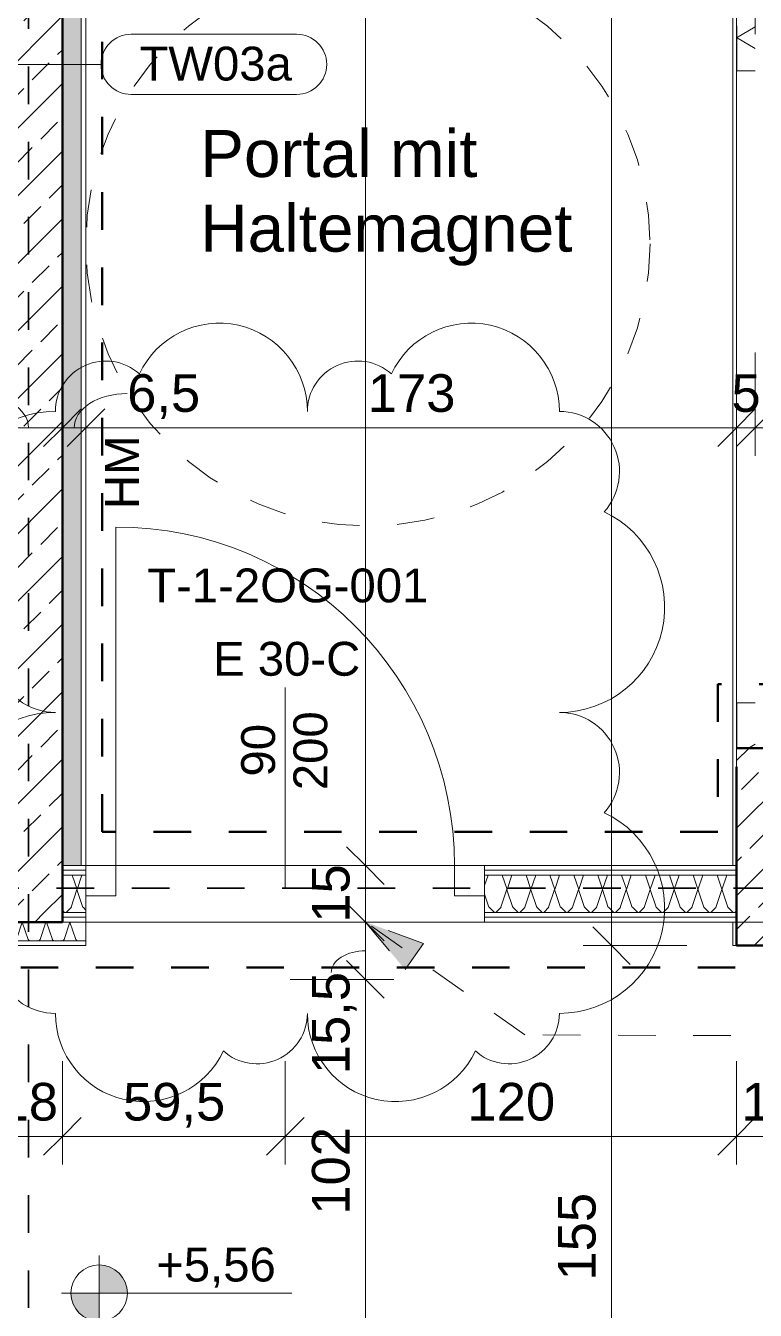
# Model space of a CAD drawing. Header units: metres. Extents: x 3 to 50, y 58.8 to 100.4.
# Drawn here: x 18.168 to 20.108, y 79.123 to 82.538 of the extents above; entities that cross this region are included whole.
import ezdxf

# ---------------------------------------------------------------- set-up
doc = ezdxf.new("R2010")
doc.units = ezdxf.units.M
doc.linetypes.add('Strich Punkt Mittel', pattern=[0.015875, 0.00635, -0.004763, 0, -0.004763])
doc.linetypes.add('Verdeckt', pattern=[0.003, 0.002, -0.001])
for name, color, linetype, lineweight in [('A_2D', 7, 'Continuous', 13), ('A_Bemassung-50_', 4, 'Continuous', 9), ('A_Bemassung_', 4, 'Continuous', 9), ('A_Beschriftung_', 7, 'Continuous', 9), ('A_Brandabschnitte', 30, 'Verdeckt', 50), ('A_Decken', 8, 'Continuous', 13), ('A_Fluchtweg', 240, 'Verdeckt', 18), ('A_Raeume_', 7, 'Continuous', 5), ('A_Raster_', 1, 'Continuous', 9), ('A_Tueren', 31, 'Continuous', 13), ('A_Waende', 7, 'Continuous', 13), ('G-ANNO-DIMS_', 111, 'Continuous', 9), ('G-ANNO-REVC-IDEN_', 71, 'Continuous', 9), ('G-ANNO-REVC_', 71, 'Continuous', 9), ('Text', 130, 'Continuous', 9)]:
    doc.layers.add(name, color=color, linetype=linetype, lineweight=lineweight)
doc.styles.add('Arial_2', font='arial.ttf', dxfattribs={"height": 0.125})
doc.styles.add('Arial_3', font='arial.ttf', dxfattribs={"height": 0.09})
doc.styles.add('Arial_5', font='arial.ttf', dxfattribs={"height": 0.1})
doc.dimstyles.new('WGA-Bemaßung', dxfattribs={"dimscale": 0.3048, "dimtxt": 0.102026, "dimasz": 0.328084, "dimexe": 0.246063, "dimexo": 0.0625, "dimgap": 0.04101, "dimtad": 1, "dimdec": 1, "dimlfac": 100, "dimrnd": 0.5, "dimdsep": 46, "dimtxsty": 'Arial_5', "dimblk1": 'OBLIQUE', "dimblk2": 'OBLIQUE', "dimsah": 1, "dimcen": 0.09, "dimdle": 0.246063, "dimazin": 2, "dimtfac": 1, "dimtdec": 4, "dimtix": 1, "dimtmove": 0, "dimatfit": 3, "dimfxl": 0.656168, "dimfxlon": 1, "dimtvp": 1, "dimtolj": 1, "dimtzin": 0, "dimarcsym": 2})
doc.dimstyles.new('WGA-Bemaßung_1', dxfattribs={"dimscale": 0.3048, "dimtxt": 0.102026, "dimasz": 0.328084, "dimexe": 0.246063, "dimexo": 0.0625, "dimgap": 0.04101, "dimtad": 1, "dimdec": 1, "dimlfac": 100, "dimrnd": 0.5, "dimdsep": 46, "dimtxsty": 'Arial_5', "dimblk1": 'OBLIQUE', "dimblk2": 'OBLIQUE', "dimsah": 1, "dimcen": 0.09, "dimdle": 0.246063, "dimazin": 2, "dimtfac": 1, "dimtdec": 4, "dimtix": 1, "dimtmove": 1, "dimatfit": 3, "dimfxl": 0.656168, "dimfxlon": 1, "dimtvp": 1, "dimtolj": 1, "dimtzin": 0, "dimarcsym": 2})
doc.dimstyles.new('WGA-Bemaßung_2', dxfattribs={"dimscale": 0.3048, "dimtxt": 0.102026, "dimasz": 0.328084, "dimexe": 0.246063, "dimexo": 0.0625, "dimgap": 0.04101, "dimtad": 1, "dimdec": 1, "dimlfac": 100, "dimrnd": 0.5, "dimdsep": 46, "dimtxsty": 'Arial_5', "dimblk1": 'OBLIQUE', "dimblk2": 'OBLIQUE', "dimsah": 1, "dimcen": 0.09, "dimdle": 0.246063, "dimazin": 2, "dimtfac": 1, "dimtdec": 4, "dimtix": 1, "dimtmove": 2, "dimatfit": 3, "dimfxl": 0.656168, "dimfxlon": 1, "dimtvp": 1, "dimtolj": 1, "dimtzin": 0, "dimarcsym": 2})
doc.dimstyles.new('WGA-Bemaßung_3', dxfattribs={"dimscale": 0.3048, "dimtxt": 0.102026, "dimasz": 0.328084, "dimexe": 0.246063, "dimexo": 0.0625, "dimgap": 0.04101, "dimtad": 1, "dimdec": 1, "dimlfac": 100, "dimrnd": 0.5, "dimdsep": 46, "dimtxsty": 'Arial_5', "dimblk1": 'OBLIQUE', "dimblk2": 'OBLIQUE', "dimsah": 1, "dimcen": 0.09, "dimdle": 0.246063, "dimazin": 2, "dimtfac": 1, "dimtdec": 4, "dimtix": 1, "dimtmove": 0, "dimatfit": 3, "dimfxl": 0.656168, "dimfxlon": 1, "dimtvp": 1, "dimtolj": 1, "dimtzin": 0, "dimarcsym": 2})
pattern_1 = [(45, (0, 0), (-0.08980256, 0.08980256), []), (45, (0.0898, 0), (-0.08980256, 0.08980256), [0.0635, -0.03175])]

# ---------------------------------------------------------------- blocks, each defined once
blk = doc.blocks.new('Tür_Blockzarge_1 Flügel - 90x200_RB 106x208_Portale-11886270-263_PP_02OG_BT1')
at = {"layer": 'A_Tueren'}
for p, q in [((-0.53, 0.075), (0.53, 0.075)), ((-0.53, 0.005), (-0.53, -0.075)), ((-0.45, 0.005), (-0.53, 0.005)), ((-0.45, -0.075), (-0.45, 0.005)), ((0.45, 0.005), (0.45, -0.075)), ((0.53, 0.005), (0.45, 0.005)), ((0.53, -0.075), (0.53, 0.005)), ((-0.53, -0.075), (-0.45, -0.075)), ((-0.53, -0.075), (0.53, -0.075)), ((0.45, -0.075), (0.53, -0.075))]:
    blk.add_line(p, q, dxfattribs=at)
at = {"layer": 'A_Tueren', "lineweight": 5}
blk.add_line((0.45, -0.075), (0.45, -0.975), dxfattribs=at)
blk.add_arc((0.45, -0.075), 0.9, 180, 270, dxfattribs=at)
blk = doc.blocks.new('Höhenkoten - 018-55641-263_PP_02OG_BT1')
at = {"layer": 'G-ANNO-DIMS_'}
h = blk.add_hatch(color=256, dxfattribs=at)
edge = h.paths.add_edge_path()
edge.add_line((0, 0), (0, 0.0015))
edge.add_arc((0, 0), 0.0015, 0, 90, ccw=False)
edge.add_line((0.0015, 0), (0, 0))
h = blk.add_hatch(color=256, dxfattribs=at)
edge = h.paths.add_edge_path()
edge.add_line((0, 0), (0, -0.0015))
edge.add_arc((0, 0), 0.0015, 180, 270, ccw=False)
edge.add_line((-0.0015, 0), (0, 0))
for p, q in [((0, 0), (0, 0.002)), ((-0.002, 0), (0.010242, 0)), ((0, 0), (0, -0.002))]:
    blk.add_line(p, q, dxfattribs=at)
blk.add_circle((0, 0), 0.0015, dxfattribs=at)
blk = doc.blocks.new('BS_Wand_Lollipop - rechts_oben-2026913-263_PP_02OG_BT1')
at = {"layer": 'A_Beschriftung_'}
for p, q in [((0.0046, 0.0016), (0.0134, 0.0016)), ((-0.003, 0), (0.003, 0)), ((0.0046, -0.0016), (0.0134, -0.0016))]:
    blk.add_line(p, q, dxfattribs=at)
for centre, start, end in [((0.0046, 0), 90, 270), ((0.0134, 0), 270, 90)]:
    blk.add_arc(centre, 0.0016, start, end, dxfattribs=at)
blk = doc.blocks.new('BS_Tuer_PP - oben-10002441-263_PP_02OG_BT1')
at = {"layer": 'A_Beschriftung_'}
blk.add_line((0, 0.000124), (0, 0.010761), dxfattribs=at)
blk = doc.blocks.new('DIMBLOCK178-263_PP_02OG_BT1')
at = {"layer": 'A_Bemassung-50_', "transparency": 16777216}
for p, q in [((18.0852, 81.4693), (18.0852, 81.6693)), ((18.2652, 81.4693), (18.2652, 81.6693)), ((18.0852, 81.4693), (18.2652, 81.4693)), ((18.0852, 81.4693), (18.0852, 81.3943)), ((18.2652, 81.4693), (18.2652, 81.3943))]:
    blk.add_line(p, q, dxfattribs=at)
at = {"layer": 'A_Bemassung-50_', "lineweight": 35, "transparency": 16777216}
for p, q in [((18.0852, 81.4693), (18.1352, 81.5193)), ((18.2652, 81.4693), (18.3152, 81.5193)), ((18.0852, 81.4693), (18.0352, 81.4193)), ((18.2652, 81.4693), (18.2152, 81.4193))]:
    blk.add_line(p, q, dxfattribs=at)
at = {"layer": 'A_Bemassung-50_', "transparency": 16777216}
blk.add_ellipse((18.03, 81.4693), major_axis=(0.1452, 0), ratio=0.626785, start_param=0, end_param=1.570796, dxfattribs=at)
at = {"layer": 'A_Bemassung-50_', "color": 0, "transparency": 16777216, "insert": (17.8762, 81.6116), "char_height": 0.1, "width": 0.184588, "attachment_point": 1, "line_spacing_factor": 0.941778, "style": 'Arial_5'}
blk.add_mtext('18', dxfattribs=at)
blk = doc.blocks.new('_Oblique')
at = {"color": 0, "linetype": 'ByBlock', "lineweight": -2}
blk.add_line((-0.5, -0.5), (0.5, 0.5), dxfattribs=at)
blk = doc.blocks.new('DIMBLOCK179-263_PP_02OG_BT1')
at = {"layer": 'A_Bemassung-50_', "transparency": 16777216}
for p, q in [((18.2652, 81.4693), (18.2652, 81.6693)), ((18.3277, 81.4693), (18.3277, 81.6693)), ((18.2652, 81.4693), (18.3277, 81.4693)), ((18.2652, 81.4693), (18.2652, 81.3943)), ((18.3277, 81.4693), (18.3277, 81.3943))]:
    blk.add_line(p, q, dxfattribs=at)
at = {"layer": 'A_Bemassung-50_', "lineweight": 35, "transparency": 16777216}
for p, q in [((18.2652, 81.4693), (18.3152, 81.5193)), ((18.3277, 81.4693), (18.3777, 81.5193)), ((18.2652, 81.4693), (18.2152, 81.4193)), ((18.3277, 81.4693), (18.2777, 81.4193))]:
    blk.add_line(p, q, dxfattribs=at)
at = {"layer": 'A_Bemassung-50_', "transparency": 16777216}
blk.add_ellipse((18.4375, 81.4693), major_axis=(0.1411, 0), ratio=0.644691, start_param=1.570796, end_param=3.141593, dxfattribs=at)
at = {"layer": 'A_Bemassung-50_', "color": 0, "transparency": 16777216, "insert": (18.4375, 81.6116), "char_height": 0.1, "width": 0.231677, "attachment_point": 1, "line_spacing_factor": 0.941778, "style": 'Arial_5'}
blk.add_mtext('6,5', dxfattribs=at)
blk = doc.blocks.new('DIMBLOCK180-263_PP_02OG_BT1')
at = {"layer": 'A_Bemassung-50_', "transparency": 16777216}
for p, q in [((18.3277, 81.4693), (18.3277, 81.6693)), ((20.0577, 81.4693), (20.0577, 81.6693)), ((18.3277, 81.4693), (20.0577, 81.4693)), ((18.3277, 81.4693), (18.3277, 81.3943)), ((20.0577, 81.4693), (20.0577, 81.3943))]:
    blk.add_line(p, q, dxfattribs=at)
at = {"layer": 'A_Bemassung-50_', "lineweight": 35, "transparency": 16777216}
for p, q in [((18.3277, 81.4693), (18.3777, 81.5193)), ((20.0577, 81.4693), (20.1077, 81.5193)), ((18.3277, 81.4693), (18.2777, 81.4193)), ((20.0577, 81.4693), (20.0077, 81.4193))]:
    blk.add_line(p, q, dxfattribs=at)
at = {"layer": 'A_Bemassung-50_', "color": 0, "transparency": 16777216, "insert": (19.0773, 81.6116), "char_height": 0.1, "width": 0.276883, "attachment_point": 1, "line_spacing_factor": 0.941778, "style": 'Arial_5'}
blk.add_mtext('173', dxfattribs=at)
blk = doc.blocks.new('DIMBLOCK181-263_PP_02OG_BT1')
at = {"layer": 'A_Bemassung-50_', "transparency": 16777216}
for p, q in [((20.0577, 81.4693), (20.0577, 81.6693)), ((20.1077, 81.4693), (20.1077, 81.6693)), ((20.0577, 81.4693), (20.1077, 81.4693)), ((20.0577, 81.4693), (20.0577, 81.3943)), ((20.1077, 81.4693), (20.1077, 81.3943))]:
    blk.add_line(p, q, dxfattribs=at)
at = {"layer": 'A_Bemassung-50_', "lineweight": 35, "transparency": 16777216}
for p, q in [((20.0577, 81.4693), (20.1077, 81.5193)), ((20.1077, 81.4693), (20.1577, 81.5193)), ((20.0577, 81.4693), (20.0077, 81.4193)), ((20.1077, 81.4693), (20.0577, 81.4193))]:
    blk.add_line(p, q, dxfattribs=at)
at = {"layer": 'A_Bemassung-50_', "color": 0, "transparency": 16777216, "insert": (20.0442, 81.6116), "char_height": 0.1, "width": 0.092294, "attachment_point": 1, "line_spacing_factor": 0.941778, "style": 'Arial_5'}
blk.add_mtext('5', dxfattribs=at)
blk = doc.blocks.new('DIMBLOCK182-263_PP_02OG_BT1')
at = {"layer": 'A_Bemassung-50_', "transparency": 16777216}
for p, q in [((20.1077, 81.4693), (20.1077, 81.6693)), ((20.2277, 81.4693), (20.2277, 81.6693)), ((20.1077, 81.4693), (20.2277, 81.4693)), ((20.1077, 81.4693), (20.1077, 81.3943)), ((20.2277, 81.4693), (20.2277, 81.3943))]:
    blk.add_line(p, q, dxfattribs=at)
at = {"layer": 'A_Bemassung-50_', "lineweight": 35, "transparency": 16777216}
for p, q in [((20.1077, 81.4693), (20.1577, 81.5193)), ((20.2277, 81.4693), (20.2777, 81.5193)), ((20.1077, 81.4693), (20.0577, 81.4193)), ((20.2277, 81.4693), (20.1777, 81.4193))]:
    blk.add_line(p, q, dxfattribs=at)
at = {"layer": 'A_Bemassung-50_', "color": 0, "transparency": 16777216, "insert": (20.1176, 81.6116), "char_height": 0.1, "width": 0.184588, "attachment_point": 1, "line_spacing_factor": 0.941778, "style": 'Arial_5'}
blk.add_mtext('12', dxfattribs=at)
blk = doc.blocks.new('DIMBLOCK385-263_PP_02OG_BT1')
at = {"layer": 'A_Bemassung-50_', "transparency": 16777216}
for p, q in [((19.0711, 87.533), (19.0711, 80.3055)), ((19.0711, 87.458), (18.9961, 87.458)), ((19.0711, 87.458), (19.2711, 87.458)), ((19.0711, 80.3055), (18.9961, 80.3055)), ((19.0711, 80.3055), (19.2711, 80.3055))]:
    blk.add_line(p, q, dxfattribs=at)
at = {"layer": 'A_Bemassung-50_', "lineweight": 35, "transparency": 16777216}
for p, q in [((19.0711, 87.458), (19.0211, 87.508)), ((19.0711, 87.458), (19.1211, 87.408)), ((19.0711, 80.3055), (19.0211, 80.3555)), ((19.0711, 80.3055), (19.1211, 80.2555))]:
    blk.add_line(p, q, dxfattribs=at)
at = {"layer": 'A_Bemassung-50_', "color": 0, "transparency": 16777216, "insert": (18.9287, 83.7083), "char_height": 0.1, "width": 0.416266, "attachment_point": 1, "rotation": 90, "line_spacing_factor": 0.941778, "style": 'Arial_5'}
blk.add_mtext('715,5', dxfattribs=at)
blk = doc.blocks.new('DIMBLOCK386-263_PP_02OG_BT1')
at = {"layer": 'A_Bemassung-50_', "lineweight": 35, "transparency": 16777216}
for p, q in [((19.0711, 80.3055), (19.0211, 80.3555)), ((19.0711, 80.3055), (19.1211, 80.2555)), ((19.0711, 80.1555), (19.0211, 80.2055)), ((19.0711, 80.1555), (19.1211, 80.1055))]:
    blk.add_line(p, q, dxfattribs=at)
at = {"layer": 'A_Bemassung-50_', "transparency": 16777216}
for p, q in [((19.0711, 80.3055), (18.9961, 80.3055)), ((19.0711, 80.3055), (19.0711, 80.1555)), ((19.0711, 80.3055), (19.2711, 80.3055)), ((19.0711, 80.1555), (18.8711, 80.1555)), ((19.0711, 80.1555), (19.1461, 80.1555))]:
    blk.add_line(p, q, dxfattribs=at)
at = {"layer": 'A_Bemassung-50_', "color": 0, "transparency": 16777216, "insert": (18.9287, 80.1536), "char_height": 0.1, "width": 0.184588, "attachment_point": 1, "rotation": 90, "line_spacing_factor": 0.941778, "style": 'Arial_5'}
blk.add_mtext('15', dxfattribs=at)
blk = doc.blocks.new('DIMBLOCK387-263_PP_02OG_BT1')
at = {"layer": 'A_Bemassung-50_', "lineweight": 35, "transparency": 16777216}
for p, q in [((19.0711, 80.1555), (19.0211, 80.2055)), ((19.0711, 80.1555), (19.1211, 80.1055)), ((19.0711, 80.003), (19.0211, 80.053)), ((19.0711, 80.003), (19.1211, 79.953))]:
    blk.add_line(p, q, dxfattribs=at)
at = {"layer": 'A_Bemassung-50_', "transparency": 16777216}
for p, q in [((19.0711, 80.1555), (18.8711, 80.1555)), ((19.0711, 80.1555), (19.0711, 80.003)), ((19.0711, 80.1555), (19.1461, 80.1555)), ((19.0711, 80.003), (18.8711, 80.003)), ((19.0711, 80.003), (19.1461, 80.003))]:
    blk.add_line(p, q, dxfattribs=at)
blk.add_ellipse((19.0711, 80.021), major_axis=(0.091, 0), ratio=0.639966, start_param=1.570796, end_param=3.141593, dxfattribs=at)
at = {"layer": 'A_Bemassung-50_', "color": 0, "transparency": 16777216, "insert": (18.9287, 79.751), "char_height": 0.1, "width": 0.323972, "attachment_point": 1, "rotation": 90, "line_spacing_factor": 0.941778, "style": 'Arial_5'}
blk.add_mtext('15,5', dxfattribs=at)
blk = doc.blocks.new('DIMBLOCK388-263_PP_02OG_BT1')
at = {"layer": 'A_Bemassung-50_', "lineweight": 35, "transparency": 16777216}
for p, q in [((19.0711, 80.003), (19.0211, 80.053)), ((19.0711, 80.003), (19.1211, 79.953)), ((19.0711, 78.983), (19.0211, 79.033)), ((19.0711, 78.983), (19.1211, 78.933))]:
    blk.add_line(p, q, dxfattribs=at)
at = {"layer": 'A_Bemassung-50_', "transparency": 16777216}
for p, q in [((19.0711, 80.003), (18.8711, 80.003)), ((19.0711, 80.003), (19.0711, 78.983)), ((19.0711, 80.003), (19.1461, 80.003)), ((19.0711, 78.983), (18.8711, 78.983)), ((19.0711, 78.983), (19.1461, 78.983))]:
    blk.add_line(p, q, dxfattribs=at)
at = {"layer": 'A_Bemassung-50_', "color": 0, "transparency": 16777216, "insert": (18.9287, 79.3776), "char_height": 0.1, "width": 0.276883, "attachment_point": 1, "rotation": 90, "line_spacing_factor": 0.941778, "style": 'Arial_5'}
blk.add_mtext('102', dxfattribs=at)
blk = doc.blocks.new('DIMBLOCK511-263_PP_02OG_BT1')
at = {"layer": 'A_Bemassung-50_', "transparency": 16777216}
for p, q in [((18.3277, 82.7152), (18.3277, 82.9152)), ((20.1077, 82.7152), (20.1077, 82.7902)), ((18.3277, 82.7152), (20.1077, 82.7152)), ((18.3277, 82.7152), (18.3277, 82.6402)), ((20.1077, 82.7152), (20.1077, 82.5152))]:
    blk.add_line(p, q, dxfattribs=at)
at = {"layer": 'A_Bemassung-50_', "lineweight": 35, "transparency": 16777216}
for p, q in [((18.3277, 82.7152), (18.3777, 82.7652)), ((20.1077, 82.7152), (20.1577, 82.7652)), ((18.3277, 82.7152), (18.2777, 82.6652)), ((20.1077, 82.7152), (20.0577, 82.6652))]:
    blk.add_line(p, q, dxfattribs=at)
at = {"layer": 'A_Bemassung-50_', "color": 0, "transparency": 16777216, "insert": (19.1023, 82.8575), "char_height": 0.1, "width": 0.276883, "attachment_point": 1, "line_spacing_factor": 0.941778, "style": 'Arial_5'}
blk.add_mtext('178', dxfattribs=at)
blk = doc.blocks.new('DIMBLOCK512-263_PP_02OG_BT1')
at = {"layer": 'A_Bemassung-50_', "transparency": 16777216}
for p, q in [((22.2577, 82.7152), (22.2577, 82.9152)), ((20.1077, 82.7152), (20.1077, 82.7902)), ((20.1077, 82.7152), (22.2577, 82.7152)), ((20.1077, 82.7152), (20.1077, 82.5152)), ((22.2577, 82.7152), (22.2577, 82.6402))]:
    blk.add_line(p, q, dxfattribs=at)
at = {"layer": 'A_Bemassung-50_', "lineweight": 35, "transparency": 16777216}
for p, q in [((20.1077, 82.7152), (20.1577, 82.7652)), ((22.2577, 82.7152), (22.3077, 82.7652)), ((20.1077, 82.7152), (20.0577, 82.6652)), ((22.2577, 82.7152), (22.2077, 82.6652))]:
    blk.add_line(p, q, dxfattribs=at)
at = {"layer": 'A_Bemassung-50_', "color": 0, "transparency": 16777216, "insert": (21.0673, 82.8575), "char_height": 0.1, "width": 0.276883, "attachment_point": 1, "line_spacing_factor": 0.941778, "style": 'Arial_5'}
blk.add_mtext('215', dxfattribs=at)
blk = doc.blocks.new('DIMBLOCK553-263_PP_02OG_BT1')
at = {"layer": 'A_Bemassung-50_', "transparency": 16777216}
for p, q in [((18.0852, 79.5856), (18.0852, 79.7856)), ((18.2652, 79.5856), (18.2652, 79.7856)), ((18.0852, 79.5856), (18.2652, 79.5856)), ((18.0852, 79.5856), (18.0852, 79.5106)), ((18.2652, 79.5856), (18.2652, 79.5106))]:
    blk.add_line(p, q, dxfattribs=at)
at = {"layer": 'A_Bemassung-50_', "lineweight": 35, "transparency": 16777216}
for p, q in [((18.0852, 79.5856), (18.1352, 79.6356)), ((18.2652, 79.5856), (18.3152, 79.6356)), ((18.0852, 79.5856), (18.0352, 79.5356)), ((18.2652, 79.5856), (18.2152, 79.5356))]:
    blk.add_line(p, q, dxfattribs=at)
at = {"layer": 'A_Bemassung-50_', "color": 0, "transparency": 16777216, "insert": (18.0983, 79.7279), "char_height": 0.1, "width": 0.184588, "attachment_point": 1, "line_spacing_factor": 0.941778, "style": 'Arial_5'}
blk.add_mtext('18', dxfattribs=at)
blk = doc.blocks.new('DIMBLOCK554-263_PP_02OG_BT1')
at = {"layer": 'A_Bemassung-50_', "transparency": 16777216}
for p, q in [((18.2652, 79.5856), (18.2652, 79.7856)), ((18.8577, 79.5856), (18.8577, 79.7856)), ((18.2652, 79.5856), (18.8577, 79.5856)), ((18.2652, 79.5856), (18.2652, 79.5106)), ((18.8577, 79.5856), (18.8577, 79.5106))]:
    blk.add_line(p, q, dxfattribs=at)
at = {"layer": 'A_Bemassung-50_', "lineweight": 35, "transparency": 16777216}
for p, q in [((18.2652, 79.5856), (18.3152, 79.6356)), ((18.8577, 79.5856), (18.9077, 79.6356)), ((18.2652, 79.5856), (18.2152, 79.5356)), ((18.8577, 79.5856), (18.8077, 79.5356))]:
    blk.add_line(p, q, dxfattribs=at)
at = {"layer": 'A_Bemassung-50_', "color": 0, "transparency": 16777216, "insert": (18.4264, 79.7279), "char_height": 0.1, "width": 0.323972, "attachment_point": 1, "line_spacing_factor": 0.941778, "style": 'Arial_5'}
blk.add_mtext('59,5', dxfattribs=at)
blk = doc.blocks.new('DIMBLOCK555-263_PP_02OG_BT1')
at = {"layer": 'A_Bemassung-50_', "transparency": 16777216}
for p, q in [((18.8577, 79.5856), (18.8577, 79.7856)), ((20.0577, 79.5856), (20.0577, 79.7856)), ((18.8577, 79.5856), (20.0577, 79.5856)), ((18.8577, 79.5856), (18.8577, 79.5106)), ((20.0577, 79.5856), (20.0577, 79.5106))]:
    blk.add_line(p, q, dxfattribs=at)
at = {"layer": 'A_Bemassung-50_', "lineweight": 35, "transparency": 16777216}
for p, q in [((18.8577, 79.5856), (18.9077, 79.6356)), ((20.0577, 79.5856), (20.1077, 79.6356)), ((18.8577, 79.5856), (18.8077, 79.5356)), ((20.0577, 79.5856), (20.0077, 79.5356))]:
    blk.add_line(p, q, dxfattribs=at)
at = {"layer": 'A_Bemassung-50_', "color": 0, "transparency": 16777216, "insert": (19.3423, 79.7279), "char_height": 0.1, "width": 0.276883, "attachment_point": 1, "line_spacing_factor": 0.941778, "style": 'Arial_5'}
blk.add_mtext('120', dxfattribs=at)
blk = doc.blocks.new('DIMBLOCK556-263_PP_02OG_BT1')
at = {"layer": 'A_Bemassung-50_', "transparency": 16777216}
for p, q in [((20.0577, 79.5856), (20.0577, 79.7856)), ((20.2377, 79.5856), (20.2377, 79.7856)), ((20.0577, 79.5856), (20.2377, 79.5856)), ((20.0577, 79.5856), (20.0577, 79.5106)), ((20.2377, 79.5856), (20.2377, 79.5106))]:
    blk.add_line(p, q, dxfattribs=at)
at = {"layer": 'A_Bemassung-50_', "lineweight": 35, "transparency": 16777216}
for p, q in [((20.0577, 79.5856), (20.1077, 79.6356)), ((20.2377, 79.5856), (20.2877, 79.6356)), ((20.0577, 79.5856), (20.0077, 79.5356)), ((20.2377, 79.5856), (20.1877, 79.5356))]:
    blk.add_line(p, q, dxfattribs=at)
at = {"layer": 'A_Bemassung-50_', "color": 0, "transparency": 16777216, "insert": (20.0708, 79.7279), "char_height": 0.1, "width": 0.184588, "attachment_point": 1, "line_spacing_factor": 0.941778, "style": 'Arial_5'}
blk.add_mtext('18', dxfattribs=at)
blk = doc.blocks.new('DIMBLOCK647-263_PP_02OG_BT1')
at = {"layer": 'A_Bemassung-50_', "transparency": 16777216}
for p, q in [((19.7253, 87.533), (19.7253, 80.093)), ((19.7253, 87.458), (19.6503, 87.458)), ((19.7253, 87.458), (19.9253, 87.458)), ((19.7253, 80.093), (19.6503, 80.093)), ((19.7253, 80.093), (19.9253, 80.093))]:
    blk.add_line(p, q, dxfattribs=at)
at = {"layer": 'A_Bemassung-50_', "lineweight": 35, "transparency": 16777216}
for p, q in [((19.7253, 87.458), (19.6753, 87.508)), ((19.7253, 87.458), (19.7753, 87.408)), ((19.7253, 80.093), (19.6753, 80.143)), ((19.7253, 80.093), (19.7753, 80.043))]:
    blk.add_line(p, q, dxfattribs=at)
at = {"layer": 'A_Bemassung-50_', "color": 0, "transparency": 16777216, "insert": (19.583, 83.6021), "char_height": 0.1, "width": 0.416266, "attachment_point": 1, "rotation": 90, "line_spacing_factor": 0.941778, "style": 'Arial_5'}
blk.add_mtext('736,5', dxfattribs=at)
blk = doc.blocks.new('DIMBLOCK648-263_PP_02OG_BT1')
at = {"layer": 'A_Bemassung-50_', "lineweight": 35, "transparency": 16777216}
for p, q in [((19.7253, 80.093), (19.6753, 80.143)), ((19.7253, 80.093), (19.7753, 80.043)), ((19.7253, 78.543), (19.6753, 78.593)), ((19.7253, 78.543), (19.7753, 78.493))]:
    blk.add_line(p, q, dxfattribs=at)
at = {"layer": 'A_Bemassung-50_', "transparency": 16777216}
for p, q in [((19.7253, 80.093), (19.6503, 80.093)), ((19.7253, 80.093), (19.7253, 78.543)), ((19.7253, 80.093), (19.9253, 80.093)), ((19.7253, 78.543), (19.6503, 78.543)), ((19.7253, 78.543), (19.9253, 78.543))]:
    blk.add_line(p, q, dxfattribs=at)
at = {"layer": 'A_Bemassung-50_', "color": 0, "transparency": 16777216, "insert": (19.583, 79.2026), "char_height": 0.1, "width": 0.276883, "attachment_point": 1, "rotation": 90, "line_spacing_factor": 0.941778, "style": 'Arial_5'}
blk.add_mtext('155', dxfattribs=at)
blk = doc.blocks.new('Family - ___-11888047-263_PP_02OG_BT1')
at = {"layer": 'G-ANNO-REVC_'}
for centre, radius, start, end in [((18.6821, 81.5127), 0.2345, 0, 154.7912), ((19.3521, 81.5127), 0.2345, 0, 154.7912), ((18.3806, 81.5127), 0.134, 48.1897, 180), ((19.0506, 81.5127), 0.134, 48.1897, 180), ((18.2466, 81.2327), 0.28, 90, 244.7912), ((19.5866, 81.3527), 0.16, 318.1897, 90), ((19.5866, 80.9927), 0.28, 270, 64.7912), ((18.2466, 80.8727), 0.16, 138.1897, 270), ((18.2466, 80.4327), 0.28, 90, 244.7912), ((19.5866, 80.5527), 0.16, 318.1897, 90), ((19.5866, 80.1927), 0.28, 270, 64.7912), ((18.2466, 80.0727), 0.16, 138.1897, 270), ((18.4811, 79.9127), 0.2345, 180, 334.7912), ((18.7826, 79.9127), 0.134, 228.1897, 0), ((19.1511, 79.9127), 0.2345, 180, 334.7912), ((19.4526, 79.9127), 0.134, 228.1897, 0)]:
    blk.add_arc(centre, radius, start, end, dxfattribs=at)

msp = doc.modelspace()

# ---------------------------------------------------------------- hatches: boundary and pattern name
at = {"layer": 'A_Fluchtweg'}
msp.add_hatch(color=256, dxfattribs=at).paths.add_polyline_path([(19.1764, 80.029), (19.2256, 80.0985), (19.0714, 80.1555)])
at = {"layer": 'A_Waende', "lineweight": 5}
h = msp.add_hatch(dxfattribs=at)
h.set_pattern_fill('FP_4', color=250, style=0, pattern_type=2)
h.set_pattern_definition(pattern_1)
h.paths.add_polyline_path([(18.1129, 80.1805), (18.2652, 80.1805), (18.2652, 87.458), (18.0852, 87.458), (18.0852, 80.1805)])
h = msp.add_hatch(dxfattribs=at)
h.set_pattern_fill('FP_16', color=250, angle=-45, style=0, pattern_type=2)
h.set_pattern_definition([(135, (18.3275, 83.88196), (-0.2539998, 0.1270034), [0.02245, -0.15715]), (135, (18.216485, 83.92933), (-0.2539998, 0.1270034), [0.02245, -0.15715]), (135, (18.3275, 83.9456), (-0.2539998, 0.1270034), [0.02245, -0.15715]), (135, (18.216485, 83.99297), (-0.2539998, 0.1270034), [0.02245, -0.15715]), (161.565, (18.311944, 83.897512), (-0.50799766, 0.1270007), [0.0502, -0.35141]), (161.565, (18.26457, 83.913776), (-0.50799766, 0.1270007), [0.0502, -0.35141]), (161.565, (18.311944, 83.961152), (-0.50799766, 0.1270007), [0.0502, -0.35141]), (161.565, (18.26386, 83.97671), (-0.50799766, 0.1270007), [0.0502, -0.35141]), (225, (18.216485, 83.89822), (0.2539998, 0.1270034), [0.02245, -0.15715]), (225, (18.3275, 83.9456), (0.2539998, 0.1270034), [0.02245, -0.15715]), (225, (18.21719, 83.96115), (0.2539998, 0.1270034), [0.02245, -0.15715]), (225, (18.3275, 84.009235), (0.2539998, 0.1270034), [0.02245, -0.15715]), (198.435, (18.26457, 83.913776), (0.50799766, 0.1270007), [0.0502, -0.35141]), (198.435, (18.311237, 83.929332), (0.50799766, 0.1270007), [0.0502, -0.35141]), (198.435, (18.26386, 83.97671), (0.50799766, 0.1270007), [0.0502, -0.35141]), (198.435, (18.311237, 83.99297), (0.50799766, 0.1270007), [0.0502, -0.35141])])
h.paths.add_polyline_path([(18.2668, 80.3055), (18.3152, 80.3055), (18.3152, 87.458), (18.2652, 87.458), (18.2652, 80.3055)])
h = msp.add_hatch(dxfattribs=at)
h.set_pattern_fill('FP_175', color=250, angle=-90, style=0, pattern_type=2)
h.set_pattern_definition([(270, (20.058, 81.553), (0.20637, -4e-13), []), (330, (20.058, 81.553), (0.103185, 0.17872), []), (30, (20.058, 81.553), (-0.103185, 0.17872), [])])
h.paths.add_polyline_path([(20.0577, 80.618), (20.1077, 80.618), (20.1077, 80.738), (20.0577, 80.738), (20.0577, 80.6355)])
h.paths.add_polyline_path([(20.1077, 82.418), (20.1077, 82.538), (20.0577, 82.538), (20.0577, 82.418)])
h = msp.add_hatch(dxfattribs=at)
h.set_pattern_fill('FP_4', color=250, style=0, pattern_type=2)
h.set_pattern_definition(pattern_1)
h.paths.add_polyline_path([(20.2377, 80.093), (20.2377, 80.618), (20.0577, 80.618), (20.0577, 80.093), (20.234, 80.093)])
h = msp.add_hatch(dxfattribs=at)
h.set_pattern_fill('FP_4', color=250, style=0, pattern_type=2)
h.set_pattern_definition(pattern_1)
h.paths.add_polyline_path([(8.0227, 80.1555), (16.5839, 80.1555), (16.5839, 80.3355), (8.0227, 80.3355)])
h.paths.add_polyline_path([(17.7065, 80.1555), (18.2652, 80.1555), (18.2652, 80.1805), (18.0852, 80.1805), (18.0852, 80.3355), (17.6039, 80.3355), (17.6039, 80.1555), (17.6239, 80.1555)])
h = msp.add_hatch(dxfattribs=at)
h.set_pattern_fill('FP_5', color=250, angle=-225, style=0, pattern_type=2)
h.set_pattern_definition([(225, (19.16189, 80.30541), (-0.1270034, -0.254), [0.02245, -0.15715]), (225, (19.1138, 80.19369), (-0.1270034, -0.254), [0.02245, -0.15715]), (225, (19.09825, 80.30541), (-0.1270034, -0.254), [0.02245, -0.15715]), (225, (19.05087, 80.19439), (-0.1270034, -0.254), [0.02245, -0.15715]), (251.565, (19.145623, 80.289147), (-0.1270007, -0.5079977), [0.0502, -0.35141]), (251.565, (19.12936, 80.24177), (-0.1270007, -0.5079977), [0.0502, -0.35141]), (251.565, (19.081984, 80.289147), (-0.1270007, -0.5079977), [0.0502, -0.35141]), (251.565, (19.06572, 80.24177), (-0.1270007, -0.5079977), [0.0502, -0.35141]), (315, (19.14562, 80.19439), (-0.1270034, 0.254), [0.02245, -0.15715]), (315, (19.09825, 80.30541), (-0.1270034, 0.254), [0.02245, -0.15715]), (315, (19.08198, 80.19439), (-0.1270034, 0.254), [0.02245, -0.15715]), (315, (19.03461, 80.30541), (-0.1270034, 0.254), [0.02245, -0.15715]), (288.435, (19.12936, 80.24177), (-0.1270007, 0.5079977), [0.0502, -0.35141]), (288.435, (19.113803, 80.289854), (-0.1270007, 0.5079977), [0.0502, -0.35141]), (288.435, (19.06572, 80.24177), (-0.1270007, 0.5079977), [0.0502, -0.35141]), (288.435, (19.050164, 80.289854), (-0.1270007, 0.5079977), [0.0502, -0.35141])])
h.paths.add_polyline_path([(18.3152, 80.1805), (18.3277, 80.1805), (18.3277, 80.2805), (18.2652, 80.2805), (18.2652, 80.1805), (18.2738, 80.1805)])
h.paths.add_polyline_path([(20.0477, 80.1805), (20.0577, 80.1805), (20.0577, 80.2805), (19.3877, 80.2805), (19.3877, 80.1805)])
h = msp.add_hatch(dxfattribs=at)
h.set_pattern_fill('FP_12', color=250, angle=135, style=0, pattern_type=2)
h.set_pattern_definition([(45, (16.92036, 80.09328), (0.1270034, 0.254), [0.02245, -0.15715]), (45, (16.96773, 80.20429), (0.1270034, 0.254), [0.02245, -0.15715]), (45, (16.984, 80.09328), (0.1270034, 0.254), [0.02245, -0.15715]), (45, (17.03137, 80.20429), (0.1270034, 0.254), [0.02245, -0.15715]), (71.565, (16.935915, 80.108834), (0.1270007, 0.5079977), [0.0502, -0.35141]), (71.565, (16.952178, 80.15621), (0.1270007, 0.5079977), [0.0502, -0.35141]), (71.565, (16.999554, 80.108834), (0.1270007, 0.5079977), [0.0502, -0.35141]), (71.565, (17.015818, 80.15621), (0.1270007, 0.5079977), [0.0502, -0.35141]), (135, (16.935915, 80.20359), (0.1270034, -0.254), [0.02245, -0.15715]), (135, (16.984, 80.09328), (0.1270034, -0.254), [0.02245, -0.15715]), (135, (16.99955, 80.20359), (0.1270034, -0.254), [0.02245, -0.15715]), (135, (17.04693, 80.09257), (0.1270034, -0.254), [0.02245, -0.15715]), (108.435, (16.952178, 80.15621), (0.1270007, -0.5079977), [0.0502, -0.35141]), (108.435, (16.96844, 80.108834), (0.1270007, -0.5079977), [0.0502, -0.35141]), (108.435, (17.015818, 80.15621), (0.1270007, -0.5079977), [0.0502, -0.35141]), (108.435, (17.030667, 80.108834), (0.1270007, -0.5079977), [0.0502, -0.35141])])
h.paths.add_polyline_path([(16.7508, 80.1055), (18.3277, 80.1055), (18.3277, 80.1555), (15.5127, 80.1555), (15.5127, 80.1055), (16.6989, 80.1055)])

# ---------------------------------------------------------------- linework, layer by layer
at = {"layer": 'A_2D', "linetype": 'Verdeckt', "lineweight": 5}
msp.add_circle((19.0777, 81.958), 0.75, dxfattribs=at)
at = {"layer": 'A_Brandabschnitte'}
for p, q in [((18.3714, 80.3955), (18.3714, 87.4191)), ((21.8177, 80.788), (20.0077, 80.788)), ((20.0077, 80.788), (20.0077, 80.3955)), ((20.0077, 80.3955), (18.3714, 80.3955)), ((42.2544, 80.0349), (15.6144, 80.0349))]:
    msp.add_line(p, q, dxfattribs=at)
at = {"layer": 'A_Decken'}
for p, q in [((20.0477, 80.3055), (20.0477, 82.6384)), ((20.0477, 80.093), (20.0477, 80.1555)), ((20.0577, 80.093), (20.0477, 80.093))]:
    msp.add_line(p, q, dxfattribs=at)
at = {"layer": 'A_Fluchtweg'}
for p, q in [((19.2256, 80.0985), (19.0714, 80.1555)), ((19.0714, 80.1555), (19.1764, 80.029)), ((19.2256, 80.0985), (19.0714, 80.1555)), ((19.0714, 80.1555), (19.1764, 80.029)), ((19.495, 79.8555), (19.0714, 80.1555)), ((19.1764, 80.029), (19.2256, 80.0985)), ((19.1764, 80.029), (19.2256, 80.0985)), ((37.4427, 79.7932), (19.495, 79.8555))]:
    msp.add_line(p, q, dxfattribs=at)
at = {"layer": 'A_Raeume_', "flags": 128}
for points in [[(18.3277, 80.3055), (20.0577, 80.3055), (20.0577, 80.593), (20.0577, 80.738), (20.0577, 82.418), (20.0577, 82.588), (22.0777, 82.588), (22.0777, 86.558), (22.0777, 87.458), (18.3277, 87.458)], [(42.3027, 78.543), (42.3027, 80.093), (22.0777, 80.093), (22.0147, 80.093), (21.4152, 80.093), (20.2393, 80.093), (20.2377, 80.093), (20.1477, 80.1555), (18.3293, 80.1555), (18.3277, 80.1555), (18.3277, 80.093), (15.5752, 80.093), (15.5752, 78.543)]]:
    msp.add_lwpolyline(points, close=True, dxfattribs=at)
at = {"layer": 'A_Raster_', "linetype": 'Strich Punkt Mittel', "lineweight": 35}
for p, q in [((18.1752, 94.2296), (18.1752, 59.9489)), ((48.1498, 80.2455), (3.3483, 80.2455))]:
    msp.add_line(p, q, dxfattribs=at)
at = {"layer": 'A_Waende', "lineweight": 50}
for p, q in [((18.2652, 87.458), (18.2652, 80.1555)), ((20.0577, 80.618), (22.0277, 80.618)), ((20.0577, 80.093), (20.0577, 80.568)), ((17.6039, 80.1555), (18.2652, 80.1555)), ((20.2377, 80.093), (20.0577, 80.093))]:
    msp.add_line(p, q, dxfattribs=at)
at = {"layer": 'A_Waende', "color": 10}
for p, q in [((18.3152, 87.458), (18.3152, 80.3055)), ((18.3277, 87.458), (18.3277, 80.2805)), ((18.2652, 80.2805), (18.3277, 80.2805)), ((19.3877, 80.3055), (19.3877, 80.2805)), ((19.3877, 80.2805), (20.0577, 80.2805)), ((18.2652, 80.1805), (18.3277, 80.1805)), ((18.3277, 80.1805), (18.3277, 80.1555)), ((19.3877, 80.1805), (19.3877, 80.1555)), ((19.3877, 80.1805), (20.0577, 80.1805)), ((18.3277, 80.1055), (15.5627, 80.1055)), ((18.3277, 80.093), (18.3277, 80.1055)), ((18.3277, 80.093), (15.5752, 80.093))]:
    msp.add_line(p, q, dxfattribs=at)
at = {"layer": 'A_Waende', "color": 250, "lineweight": 5}
for p, q in [((20.0577, 82.418), (20.0577, 82.588)), ((20.0577, 82.418), (20.1077, 82.418)), ((20.0577, 80.738), (20.0577, 80.568)), ((20.0577, 80.738), (20.1077, 80.738)), ((18.3277, 80.2805), (18.3277, 80.1805)), ((19.3877, 80.2805), (19.3877, 80.1805)), ((18.3277, 80.1055), (18.3277, 80.1555))]:
    msp.add_line(p, q, dxfattribs=at)
at = {"layer": 'A_Waende'}
for p, q in [((20.0577, 80.738), (20.0577, 82.418)), ((18.2652, 80.3055), (20.0577, 80.3055)), ((20.0577, 80.1555), (18.2652, 80.1555))]:
    msp.add_line(p, q, dxfattribs=at)
at = {"layer": 'A_Waende', "lineweight": 18}
for p, q in [((18.2652, 80.293), (18.3277, 80.293)), ((19.3877, 80.293), (20.0577, 80.293)), ((18.2652, 80.168), (18.3277, 80.168)), ((19.3877, 80.168), (20.0577, 80.168))]:
    msp.add_line(p, q, dxfattribs=at)

# ---------------------------------------------------------------- block references
at = {"layer": 'A_Beschriftung_', "xscale": 49.99999999999998, "yscale": 49.99999999999998, "zscale": 49.99999999999998}
for name, p in [('BS_Wand_Lollipop - rechts_oben-2026913-263_PP_02OG_BT1', (18.218, 82.4352)), ('BS_Tuer_PP - oben-10002441-263_PP_02OG_BT1', (18.8577, 80.2405))]:
    msp.add_blockref(name, p, dxfattribs=at)
at = {"layer": 'A_Tueren', "rotation": 180}
msp.add_blockref('Tür_Blockzarge_1 Flügel - 90x200_RB 106x208_Portale-11886270-263_PP_02OG_BT1', (18.8577, 80.2305), dxfattribs=at)
at = {"layer": 'G-ANNO-DIMS_', "xscale": 49.99999999999998, "yscale": 49.99999999999998, "zscale": 49.99999999999998}
msp.add_blockref('Höhenkoten - 018-55641-263_PP_02OG_BT1', (18.3631, 79.169), dxfattribs=at)
at = {"layer": 'G-ANNO-REVC_'}
msp.add_blockref('Family - ___-11888047-263_PP_02OG_BT1', (0, 0), dxfattribs=at)

# ---------------------------------------------------------------- texts
at = {"layer": 'A_Beschriftung_', "char_height": 0.09, "attachment_point": 1, "style": 'Arial_3'}
for s, insert, width in [('TW03a', (18.4702, 82.4822), 0.493038), ('T-1-2OG-001', (18.4908, 81.0952), 0.889873), ('E 30-C', (18.666, 80.9002), 0.464979)]:
    msp.add_mtext(s, dxfattribs=dict(at, insert=insert, width=width))
at = {"layer": 'A_Beschriftung_', "char_height": 0.09, "attachment_point": 1, "rotation": 90, "style": 'Arial_3'}
for s, insert, width in [('200', (18.8795, 80.5059), 0.252532), ('90', (18.7406, 80.5422), 0.168354)]:
    msp.add_mtext(s, dxfattribs=dict(at, insert=insert, width=width))
at = {"layer": 'G-ANNO-DIMS_', "insert": (18.5147, 79.29), "char_height": 0.09, "width": 0.380128, "attachment_point": 1, "line_spacing_factor": 0.941778, "style": 'Arial_3'}
msp.add_mtext('+5,56', dxfattribs=at)
at = {"layer": 'G-ANNO-REVC-IDEN_', "char_height": 0.125, "attachment_point": 1, "style": 'Arial_2'}
for s, insert, width in [('Portal mit', (18.6316, 82.2608), 0.893882), ('Haltemagnet', (18.6316, 82.0624), 1.194514)]:
    msp.add_mtext(s, dxfattribs=dict(at, insert=insert, width=width))
at = {"layer": 'Text', "color": 7, "insert": (18.3789, 81.2531), "char_height": 0.09, "width": 0.232489, "attachment_point": 1, "rotation": 90, "style": 'Arial_3'}
msp.add_mtext('HM', dxfattribs=at)

# ---------------------------------------------------------------- dimensions: what is measured, and where the dimension line sits
at = {"layer": 'A_Bemassung_'}
for base, p1, p2, override, picture, middle in [((19.0710518686, 80.3054984321), (19.2710518686, 87.4579984321), (19.2710518686, 80.3054984321), {"dimpost": '<>', "dimfxl": 7.1525}, 'DIMBLOCK385-263_PP_02OG_BT1', (19.0074945696, 83.8817484321)), ((19.7253, 80.093), (19.9253, 87.458), (19.9253, 80.093), {"dimpost": '<>', "dimfxl": 7.365}, 'DIMBLOCK647-263_PP_02OG_BT1', (19.6617, 83.7755)), ((19.0711, 80.1555), (19.2711, 80.3055), (18.8711, 80.1555), {"dimpost": '<>', "dimfxl": 0.4272}, 'DIMBLOCK386-263_PP_02OG_BT1', (19.0075, 80.2305)), ((19.7253, 78.543), (19.9253, 80.093), (19.9253, 78.543), {"dimpost": '<>', "dimfxl": 1.55}, 'DIMBLOCK648-263_PP_02OG_BT1', (19.6617, 79.318)), ((19.0711, 78.983), (18.8711, 80.003), (18.8711, 78.983), {"dimpost": '<>', "dimfxl": 1.02}, 'DIMBLOCK388-263_PP_02OG_BT1', (19.0075, 79.493))]:
    dim = msp.add_linear_dim(base=base, p1=p1, p2=p2, angle=90, dimstyle='WGA-Bemaßung_3', override=override, dxfattribs=at)
    dim.commit()
    dim.dimension.update_dxf_attribs({"geometry": picture, "text_midpoint": middle})
for base, p1, p2, dimstyle, override, picture, middle in [((20.1077, 82.7152), (18.3277, 82.9152), (20.1077, 82.5152), 'WGA-Bemaßung_3', {"dimpost": '<>', "dimfxl": 1.82439}, 'DIMBLOCK511-263_PP_02OG_BT1', (19.2177, 82.7788)), ((22.2577, 82.7152), (20.1077, 82.5152), (22.2577, 82.9152), 'WGA-Bemaßung_3', {"dimpost": '<>', "dimfxl": 2.186893}, 'DIMBLOCK512-263_PP_02OG_BT1', (21.1827, 82.7788)), ((20.0577, 81.4693), (18.3277, 81.6693), (20.0577, 81.6693), 'WGA-Bemaßung', {"dimpost": '<>', "dimfxl": 1.73}, 'DIMBLOCK180-263_PP_02OG_BT1', (19.1927, 81.5329)), ((20.1077, 81.4693), (20.0577, 81.6693), (20.1077, 81.6693), 'WGA-Bemaßung', {"dimpost": '<>', "dimfxl": 0.05}, 'DIMBLOCK181-263_PP_02OG_BT1', (20.0827, 81.5326)), ((18.2652, 79.5856), (18.0852, 79.7856), (18.2652, 79.7856), 'WGA-Bemaßung_3', {"dimpost": '<>', "dimfxl": 0.18}, 'DIMBLOCK553-263_PP_02OG_BT1', (18.1752, 79.6491)), ((18.8576682485, 79.5855612084), (18.2651682485, 79.7855612084), (18.8576682485, 79.7855612084), 'WGA-Bemaßung_3', {"dimpost": '<>', "dimfxl": 0.5925}, 'DIMBLOCK554-263_PP_02OG_BT1', (18.5614182485, 79.6491185075)), ((20.0577, 79.5856), (18.8577, 79.7856), (20.0577, 79.7856), 'WGA-Bemaßung_3', {"dimpost": '<>', "dimfxl": 1.2}, 'DIMBLOCK555-263_PP_02OG_BT1', (19.4577, 79.6491)), ((20.2377, 79.5856), (20.0577, 79.7856), (20.2377, 79.7856), 'WGA-Bemaßung_3', {"dimpost": '<>', "dimfxl": 0.18}, 'DIMBLOCK556-263_PP_02OG_BT1', (20.1477, 79.6491))]:
    dim = msp.add_linear_dim(base=base, p1=p1, p2=p2, dimstyle=dimstyle, override=override, dxfattribs=at)
    dim.commit()
    dim.dimension.update_dxf_attribs({"geometry": picture, "text_midpoint": middle})
for base, p1, p2, dimstyle, override, picture, middle in [((18.2652, 81.4693), (18.0852, 81.6693), (18.2652, 81.6693), 'WGA-Bemaßung_1', {"dimpost": '<>', "dimfxl": 0.18}, 'DIMBLOCK178-263_PP_02OG_BT1', (17.9685, 81.5449)), ((18.3276682485, 81.469272739), (18.2651682485, 81.669272739), (18.3276682485, 81.669272739), 'WGA-Bemaßung_1', {"dimpost": '<>', "dimfxl": 0.0625}, 'DIMBLOCK179-263_PP_02OG_BT1', (18.5533811944, 81.5449290394)), ((20.2277, 81.4693), (20.1077, 81.6693), (20.2277, 81.6693), 'WGA-Bemaßung_2', {"dimpost": '<>', "dimfxl": 0.12}, 'DIMBLOCK182-263_PP_02OG_BT1', (20.2099, 81.5449))]:
    dim = msp.add_linear_dim(base=base, p1=p1, p2=p2, dimstyle=dimstyle, override=override, dxfattribs=at)
    dim.commit()
    dim.dimension.update_dxf_attribs({"geometry": picture, "text_midpoint": middle, "dimtype": 160})
dim = msp.add_linear_dim(base=(19.0710518686, 80.0029984321), p1=(18.8710518686, 80.1554984321), p2=(18.8710518686, 80.0029984321), angle=90, dimstyle='WGA-Bemaßung_1', override={"dimpost": '<>', "dimfxl": 0.1525}, dxfattribs=at)
dim.commit()
dim.dimension.update_dxf_attribs({"geometry": 'DIMBLOCK387-263_PP_02OG_BT1', "text_midpoint": (18.9953955682, 79.9130328814), "dimtype": 160, "text_rotation": 90})

doc.saveas('drawing.dxf')
